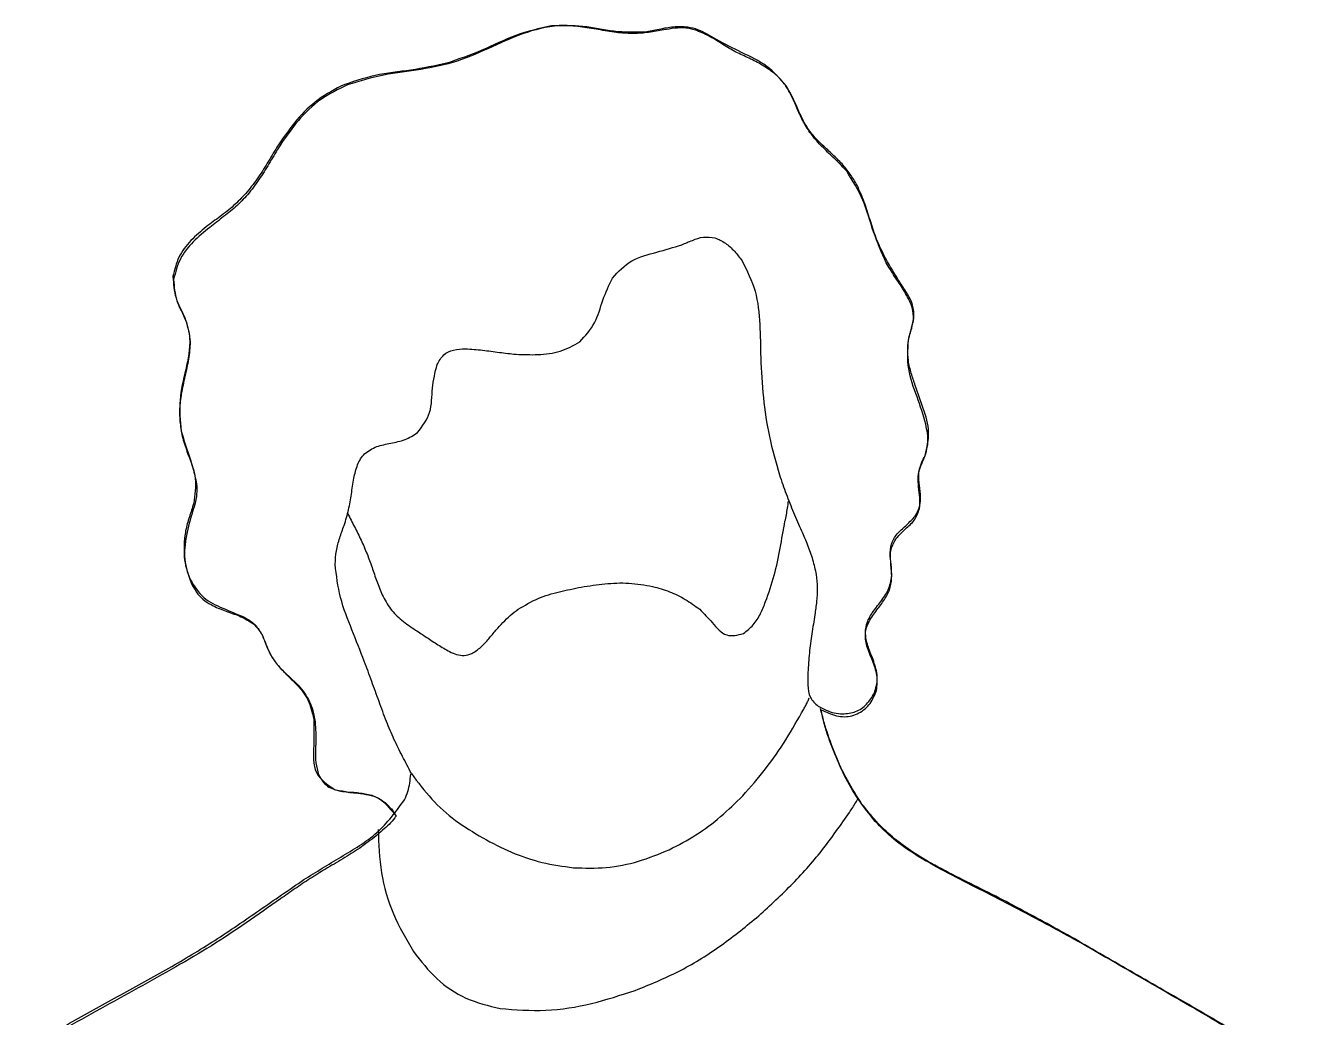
# Model space of a CAD drawing. Extents: x 58 to 141, y 6 to 204.
# Drawn here: x 63.1 to 128.9, y 152.7 to 204.3 of the extents above; entities that cross this region are included whole.
import ezdxf

# ---------------------------------------------------------------- set-up
doc = ezdxf.new("R2010")
doc.units = 0
doc.layers.get('0').update_dxf_attribs({"linetype": 'CONTINUOUS'})

msp = doc.modelspace()

# ---------------------------------------------------------------- linework, layer by layer
at = {"color": 5}
for points, knots in [([(93.902277, 203.900303), (93.589345, 203.945793), (92.960468, 204.037213), (92.01878, 204.204983), (90.730946, 204.321949), (89.107344, 203.984393), (87.326951, 203.174367), (85.539818, 202.355531), (83.616385, 201.960405), (81.679861, 201.76283), (80.436203, 201.386052), (79.817575, 201.198633)], [0, 0, 0, 0, 0.948515, 1.906162, 2.870588, 4.811156, 6.781322, 8.744086, 10.684085, 12.638115, 14.572126, 14.572126, 14.572126, 14.572126]), ([(96.243723, 204.044392), (95.983317, 203.999316), (95.467612, 203.910049), (94.683035, 203.833928), (94.163277, 203.878114), (93.902277, 203.900303)], [0, 0, 0, 0, 0.793128, 1.5707, 2.355013, 2.355013, 2.355013, 2.355013]), ([(97.972791, 204.008369), (97.782105, 204.061941), (97.405352, 204.167787), (96.815302, 204.143274), (96.434955, 204.077474), (96.243723, 204.044392)], [0, 0, 0, 0, 0.590706, 1.167101, 1.749945, 1.749945, 1.749945, 1.749945]), ([(99.990037, 202.891679), (99.766259, 203.020322), (99.319497, 203.27715), (98.677836, 203.706097), (98.206829, 203.908031), (97.972791, 204.008369)], [0, 0, 0, 0, 0.77453, 1.546311, 2.30854, 2.30854, 2.30854, 2.30854]), ([(102.007284, 201.77499), (101.797054, 201.928959), (101.379543, 202.234741), (100.683785, 202.571487), (100.220588, 202.785271), (99.990037, 202.891679)], [0, 0, 0, 0, 0.780094, 1.549256, 2.311485, 2.311485, 2.311485, 2.311485]), ([(103.015907, 200.334099), (102.9293, 200.513361), (102.757034, 200.869924), (102.4429, 201.377535), (102.15196, 201.642987), (102.007284, 201.77499)], [0, 0, 0, 0, 0.597851, 1.189165, 1.774068, 1.774068, 1.774068, 1.774068]), ([(79.817575, 201.198633), (79.334051, 200.961859), (78.374949, 200.492201), (77.204808, 199.356945), (76.596402, 198.476069), (76.287395, 198.028675)], [0, 0, 0, 0, 1.606594, 3.186779, 4.817679, 4.817679, 4.817679, 4.817679]), ([(104.060552, 198.42492), (103.916397, 198.620936), (103.629515, 199.011027), (103.302219, 199.663805), (103.111846, 200.109492), (103.015907, 200.334099)], [0, 0, 0, 0, 0.728702, 1.450186, 2.183184, 2.183184, 2.183184, 2.183184]), ([(105.753598, 196.695852), (105.573451, 196.894152), (105.210632, 197.293533), (104.603518, 197.827239), (104.240698, 198.22662), (104.060552, 198.42492)], [0, 0, 0, 0, 0.803173, 1.617609, 2.420782, 2.420782, 2.420782, 2.420782]), ([(76.287395, 198.028675), (76.121152, 197.75031), (75.788411, 197.19315), (75.28801, 196.357221), (74.897484, 195.838343), (74.702415, 195.579162)], [0, 0, 0, 0, 0.972885, 1.947274, 2.919731, 2.919731, 2.919731, 2.919731]), ([(107.806866, 191.940914), (107.574029, 192.468385), (107.106801, 193.526844), (106.685187, 195.223834), (106.063252, 196.206563), (105.753598, 196.695852)], [0, 0, 0, 0, 1.728813, 3.469153, 5.19485, 5.19485, 5.19485, 5.19485]), ([(74.702415, 195.579162), (74.499108, 195.35293), (74.092908, 194.900926), (73.370978, 194.338819), (72.890523, 193.965567), (72.649147, 193.778049)], [0, 0, 0, 0, 0.910632, 1.819408, 2.73691, 2.73691, 2.73691, 2.73691]), ([(72.649147, 193.778049), (72.356384, 193.539065), (71.775904, 193.065215), (71.051159, 192.170997), (70.867737, 191.441349), (70.77599, 191.07638)], [0, 0, 0, 0, 1.135462, 2.251352, 3.368121, 3.368121, 3.368121, 3.368121]), ([(109.103667, 189.779579), (108.979972, 190.034569), (108.733292, 190.54308), (108.240088, 191.227076), (107.950526, 191.704201), (107.806866, 191.940914)], [0, 0, 0, 0, 0.848562, 1.692239, 2.522943, 2.522943, 2.522943, 2.522943]), ([(70.77599, 191.07638), (70.802211, 190.699302), (70.854925, 189.941247), (71.477545, 188.963013), (71.586173, 188.210759), (71.640524, 187.834377)], [0, 0, 0, 0, 1.1174, 2.246352, 3.376837, 3.376837, 3.376837, 3.376837]), ([(108.959578, 187.906422), (109.014593, 188.11785), (109.120231, 188.523829), (109.282282, 189.157425), (109.164556, 189.567493), (109.103667, 189.779579)], [0, 0, 0, 0, 0.658836, 1.265078, 1.91451, 1.91451, 1.91451, 1.91451]), ([(71.640524, 187.834377), (71.61977, 187.532768), (71.577893, 186.924176), (71.348868, 186.03531), (71.231077, 185.433396), (71.172235, 185.132708)], [0, 0, 0, 0, 0.904982, 1.826082, 2.745534, 2.745534, 2.745534, 2.745534]), ([(109.896157, 182.142861), (109.930433, 182.298294), (109.99856, 182.607232), (109.957726, 183.084068), (109.799115, 183.882257), (109.415493, 184.980583), (108.874967, 186.401711), (108.931671, 187.410124), (108.959578, 187.906422)], [0, 0, 0, 0, 0.474859, 0.943834, 1.420578, 2.915984, 4.437318, 5.911664, 5.911664, 5.911664, 5.911664]), ([(71.172235, 185.132708), (71.135895, 184.87538), (71.064161, 184.367412), (71.094907, 183.589297), (71.193922, 183.084181), (71.244279, 182.827284)], [0, 0, 0, 0, 0.778508, 1.536779, 2.321559, 2.321559, 2.321559, 2.321559]), ([(71.244279, 182.827284), (71.327353, 182.564798), (71.494019, 182.038187), (71.802149, 181.265876), (71.910564, 180.721678), (71.964724, 180.449816)], [0, 0, 0, 0, 0.826079, 1.657314, 2.487109, 2.487109, 2.487109, 2.487109]), ([(109.46389, 180.84606), (109.491538, 180.995156), (109.546809, 181.293207), (109.758413, 181.702297), (109.849784, 181.994539), (109.896157, 182.142861)], [0, 0, 0, 0, 0.452403, 0.904382, 1.370184, 1.370184, 1.370184, 1.370184]), ([(71.964724, 180.449816), (71.974757, 180.269719), (71.994839, 179.909254), (71.884161, 179.376232), (71.76976, 179.035285), (71.712568, 178.864836)], [0, 0, 0, 0, 0.539041, 1.078894, 1.618588, 1.618588, 1.618588, 1.618588]), ([(109.535935, 179.153014), (109.551851, 179.342416), (109.58356, 179.719736), (109.473781, 180.279458), (109.467196, 180.656674), (109.46389, 180.84606)], [0, 0, 0, 0, 0.567419, 1.130397, 1.698041, 1.698041, 1.698041, 1.698041]), ([(108.3472, 177.64008), (108.496422, 177.797755), (108.794866, 178.113104), (109.315355, 178.531381), (109.462818, 178.946959), (109.535935, 179.153014)], [0, 0, 0, 0, 0.653777, 1.307553, 1.950508, 1.950508, 1.950508, 1.950508]), ([(71.712568, 178.864836), (71.596431, 178.452614), (71.366665, 177.637074), (71.289792, 176.339902), (71.595693, 175.549571), (71.748591, 175.154544)], [0, 0, 0, 0, 1.286268, 2.544752, 3.802354, 3.802354, 3.802354, 3.802354]), ([(108.095044, 175.7309), (108.075213, 175.953023), (108.036543, 176.386138), (108.0058, 177.064554), (108.232106, 177.446057), (108.3472, 177.64008)], [0, 0, 0, 0, 0.673307, 1.312871, 1.974756, 1.974756, 1.974756, 1.974756]), ([(107.374599, 173.96581), (107.509443, 174.140293), (107.771662, 174.479597), (108.06774, 175.074658), (108.085774, 175.508086), (108.095044, 175.7309)], [0, 0, 0, 0, 0.662405, 1.28813, 1.9501, 1.9501, 1.9501, 1.9501]), ([(71.748591, 175.154544), (71.838762, 175.006738), (72.016401, 174.715556), (72.384552, 174.352597), (72.680726, 174.19096), (72.829258, 174.109899)], [0, 0, 0, 0, 0.518411, 1.021282, 1.527181, 1.527181, 1.527181, 1.527181]), ([(72.829258, 174.109899), (73.066186, 174.004851), (73.538754, 173.795328), (74.279419, 173.581126), (74.708199, 173.307537), (74.918549, 173.17332)], [0, 0, 0, 0, 0.777506, 1.550784, 2.295454, 2.295454, 2.295454, 2.295454]), ([(106.798243, 172.020608), (106.750413, 172.262733), (106.658606, 172.727471), (106.949992, 173.402864), (107.228809, 173.772521), (107.374599, 173.96581)], [0, 0, 0, 0, 0.723527, 1.388746, 2.117787, 2.117787, 2.117787, 2.117787]), ([(74.918549, 173.17332), (75.061958, 173.022185), (75.351036, 172.71753), (75.561457, 172.120533), (75.733371, 171.741397), (75.819105, 171.552319)], [0, 0, 0, 0, 0.617866, 1.245474, 1.869839, 1.869839, 1.869839, 1.869839]), ([(107.302555, 169.715184), (107.330577, 169.978399), (107.3873, 170.511187), (107.084361, 171.268621), (106.894037, 171.768839), (106.798243, 172.020608)], [0, 0, 0, 0, 0.782108, 1.583105, 2.394803, 2.394803, 2.394803, 2.394803]), ([(75.819105, 171.552319), (75.940383, 171.362756), (76.181091, 170.986517), (76.669418, 170.527758), (77.256863, 170.00044), (77.823941, 169.290793), (78.132512, 168.295252), (78.17047, 167.39909), (78.147411, 166.610189), (78.143085, 165.952632), (78.251077, 165.530061), (78.304641, 165.320469)], [0, 0, 0, 0, 0.672513, 1.334785, 1.997315, 3.047564, 4.00865, 5.068132, 5.724625, 6.381377, 7.027688, 7.027688, 7.027688, 7.027688]), ([(104.420775, 168.706561), (104.552415, 168.64668), (104.813633, 168.527856), (105.219448, 168.386851), (105.759602, 168.30821), (106.41347, 168.491162), (107.019919, 169.00223), (107.208898, 169.478934), (107.302555, 169.715184)], [0, 0, 0, 0, 0.433763, 0.860727, 1.285685, 2.052625, 2.819008, 3.571993, 3.571993, 3.571993, 3.571993]), ([(105.069175, 166.581248), (104.977907, 166.811772), (104.795416, 167.272706), (104.579976, 167.98366), (104.473729, 168.466107), (104.420775, 168.706561)], [0, 0, 0, 0, 0.7436, 1.486826, 2.225324, 2.225324, 2.225324, 2.225324]), ([(107.23051, 162.906978), (106.932727, 163.27895), (106.337216, 164.022822), (105.617077, 165.262886), (105.251749, 166.141939), (105.069175, 166.581248)], [0, 0, 0, 0, 1.428115, 2.85596, 4.282391, 4.282391, 4.282391, 4.282391]), ([(78.304641, 165.320469), (78.439259, 165.102575), (78.708563, 164.666675), (79.472767, 164.459524), (79.965066, 164.409279), (80.21382, 164.38389)], [0, 0, 0, 0, 0.741346, 1.483067, 2.240658, 2.240658, 2.240658, 2.240658]), ([(80.21382, 164.38389), (80.400818, 164.361951), (80.765958, 164.31911), (81.316193, 164.20428), (81.61308, 163.988421), (81.762777, 163.879579)], [0, 0, 0, 0, 0.566628, 1.106421, 1.655415, 1.655415, 1.655415, 1.655415]), ([(81.762777, 163.879579), (81.796687, 163.853053), (81.865896, 163.798913), (81.953968, 163.694519), (82.043377, 163.598057), (82.134625, 163.506869), (82.214738, 163.414847), (82.249949, 163.339768), (82.267089, 163.303223)], [0, 0, 0, 0, 0.1288, 0.262881, 0.408274, 0.523383, 0.650485, 0.771033, 0.771033, 0.771033, 0.771033]), ([(82.267089, 163.303223), (82.287311, 163.278245), (82.319671, 163.238275), (82.319671, 163.152038), (82.287311, 163.112067), (82.267089, 163.087089)], [0, 0, 0, 0, 0.093353, 0.149388, 0.24274, 0.24274, 0.24274, 0.24274]), ([(82.267089, 163.087089), (82.173047, 162.970881), (81.982712, 162.735685), (81.636764, 162.443907), (81.407689, 162.247546), (81.294488, 162.150511)], [0, 0, 0, 0, 0.447444, 0.905597, 1.353184, 1.353184, 1.353184, 1.353184]), ([(115.227451, 158.043974), (114.697113, 158.324975), (113.637585, 158.88637), (112.027922, 159.689913), (110.563795, 160.445699), (109.272115, 161.191015), (108.169476, 161.956549), (107.543944, 162.589718), (107.23051, 162.906978)], [0, 0, 0, 0, 1.800447, 3.596999, 5.397447, 6.741746, 8.071363, 9.406671, 9.406671, 9.406671, 9.406671]), ([(81.294488, 162.150511), (81.014817, 161.93452), (80.4593, 161.505493), (79.563601, 160.955248), (78.964541, 160.599436), (78.664863, 160.421443)], [0, 0, 0, 0, 1.059329, 2.104172, 3.150046, 3.150046, 3.150046, 3.150046]), ([(78.664863, 160.421443), (78.399935, 160.26014), (77.867069, 159.935702), (77.089489, 159.414083), (75.987792, 158.635132), (74.552519, 157.621278), (72.749289, 156.425715), (71.50458, 155.702733), (70.884057, 155.342305)], [0, 0, 0, 0, 0.930414, 1.871397, 2.808194, 4.978206, 7.143305, 9.295705, 9.295705, 9.295705, 9.295705]), ([(119.514099, 155.666505), (119.043244, 155.940411), (118.100924, 156.488579), (116.670538, 157.278964), (115.708044, 157.789201), (115.227451, 158.043974)], [0, 0, 0, 0, 1.634147, 3.270416, 4.902248, 4.902248, 4.902248, 4.902248]), ([(70.884057, 155.342305), (70.233509, 154.974564), (68.932645, 154.239213), (66.963841, 153.167372), (65.662976, 152.43202), (65.012429, 152.06428)], [0, 0, 0, 0, 2.241843, 4.482895, 6.724738, 6.724738, 6.724738, 6.724738]), ([(124.377103, 152.856769), (123.836769, 153.168962), (122.756102, 153.793348), (121.1351, 154.729927), (120.054433, 155.354312), (119.514099, 155.666505)], [0, 0, 0, 0, 1.872118, 3.744236, 5.616353, 5.616353, 5.616353, 5.616353]), ([(128.879885, 150.083056), (128.3855, 150.402491), (127.397682, 151.040746), (125.890317, 151.955361), (124.881371, 152.556381), (124.377103, 152.856769)], [0, 0, 0, 0, 1.765728, 3.528054, 5.288949, 5.288949, 5.288949, 5.288949])]:
    msp.add_open_spline(points, degree=3, knots=knots, dxfattribs=at)
at = {"color": 6}
for points, knots in [([(90.408118, 204.260525), (89.785266, 204.116898), (88.53072, 203.827606), (86.803158, 202.944514), (85.580375, 202.525105), (84.968758, 202.315323)], [0, 0, 0, 0, 1.910244, 3.847606, 5.786402, 5.786402, 5.786402, 5.786402]), ([(95.271122, 203.936325), (94.731362, 203.924775), (93.645424, 203.901538), (92.049952, 204.296937), (90.955934, 204.272674), (90.408118, 204.260525)], [0, 0, 0, 0, 1.613399, 3.245986, 4.883393, 4.883393, 4.883393, 4.883393]), ([(97.504502, 204.188481), (97.251997, 204.201646), (96.746396, 204.228009), (96.006298, 204.070975), (95.514761, 203.980948), (95.271122, 203.936325)], [0, 0, 0, 0, 0.755163, 1.512091, 2.256012, 2.256012, 2.256012, 2.256012]), ([(98.981414, 203.54008), (98.825756, 203.63527), (98.516862, 203.82417), (98.032137, 204.074526), (97.68006, 204.150565), (97.504502, 204.188481)], [0, 0, 0, 0, 0.547995, 1.087465, 1.623997, 1.623997, 1.623997, 1.623997]), ([(102.619662, 201.126589), (102.299472, 201.496), (101.650051, 202.245252), (100.288448, 202.861682), (99.415206, 203.314926), (98.981414, 203.54008)], [0, 0, 0, 0, 1.449051, 2.939019, 4.409797, 4.409797, 4.409797, 4.409797]), ([(84.968758, 202.315323), (84.350826, 202.184302), (83.118944, 201.923104), (81.233151, 201.751482), (80.048079, 201.334462), (79.457353, 201.126589)], [0, 0, 0, 0, 1.894933, 3.777653, 5.648902, 5.648902, 5.648902, 5.648902]), ([(79.457353, 201.126589), (79.000528, 200.871268), (78.098429, 200.367081), (77.016255, 199.233067), (76.436571, 198.385447), (76.143306, 197.956631)], [0, 0, 0, 0, 1.562132, 3.084767, 4.643799, 4.643799, 4.643799, 4.643799]), ([(103.592263, 199.145365), (103.481002, 199.36576), (103.258915, 199.805689), (102.984162, 200.490071), (102.740748, 200.915139), (102.619662, 201.126589)], [0, 0, 0, 0, 0.740487, 1.478085, 2.208202, 2.208202, 2.208202, 2.208202]), ([(105.033153, 197.560386), (104.85448, 197.725606), (104.501348, 198.052149), (103.989487, 198.557409), (103.724154, 198.950146), (103.592263, 199.145365)], [0, 0, 0, 0, 0.730597, 1.443961, 2.149028, 2.149028, 2.149028, 2.149028]), ([(76.143306, 197.956631), (75.977055, 197.678507), (75.644716, 197.122531), (75.137649, 196.29297), (74.727136, 195.792738), (74.522304, 195.54314)], [0, 0, 0, 0, 0.972426, 1.943907, 2.911378, 2.911378, 2.911378, 2.911378]), ([(106.293932, 195.975407), (106.179371, 196.171802), (105.9517, 196.562103), (105.519417, 197.088214), (105.195846, 197.402407), (105.033153, 197.560386)], [0, 0, 0, 0, 0.681227, 1.353824, 2.034015, 2.034015, 2.034015, 2.034015]), ([(74.522304, 195.54314), (74.318397, 195.32624), (73.909328, 194.891106), (73.19322, 194.3475), (72.710822, 193.99217), (72.469036, 193.814072)], [0, 0, 0, 0, 0.89151, 1.788501, 2.689876, 2.689876, 2.689876, 2.689876]), ([(107.266533, 193.273738), (107.164896, 193.576001), (106.961624, 194.180528), (106.684783, 195.098841), (106.424343, 195.682933), (106.293932, 195.975407)], [0, 0, 0, 0, 0.956867, 1.913734, 2.87341, 2.87341, 2.87341, 2.87341]), ([(72.469036, 193.814072), (72.197083, 193.583625), (71.654341, 193.12372), (70.982561, 192.263443), (70.820562, 191.566968), (70.739968, 191.220469)], [0, 0, 0, 0, 1.071019, 2.13745, 3.193284, 3.193284, 3.193284, 3.193284]), ([(93.578076, 191.148425), (93.890945, 191.482283), (94.525444, 192.159347), (95.888982, 192.47681), (96.753005, 192.744907), (97.180302, 192.877493)], [0, 0, 0, 0, 1.342186, 2.721953, 4.071923, 4.071923, 4.071923, 4.071923]), ([(97.180302, 192.877493), (97.362905, 192.955285), (97.728575, 193.111067), (98.305134, 193.321562), (98.707763, 193.265691), (98.90937, 193.237715)], [0, 0, 0, 0, 0.598113, 1.197743, 1.799115, 1.799115, 1.799115, 1.799115]), ([(98.90937, 193.237715), (99.095681, 193.155471), (99.475181, 192.987948), (99.932076, 192.550185), (100.186666, 192.216291), (100.314238, 192.048981)], [0, 0, 0, 0, 0.60682, 1.236036, 1.867996, 1.867996, 1.867996, 1.867996]), ([(108.491289, 190.968314), (108.338427, 191.217185), (108.034972, 191.711231), (107.608462, 192.472415), (107.380988, 193.005509), (107.266533, 193.273738)], [0, 0, 0, 0, 0.876333, 1.739652, 2.613935, 2.613935, 2.613935, 2.613935]), ([(100.314238, 192.048981), (100.573952, 191.53012), (101.095667, 190.487829), (101.25643, 188.73663), (101.276719, 187.581854), (101.286838, 187.005866)], [0, 0, 0, 0, 1.725736, 3.466673, 5.199191, 5.199191, 5.199191, 5.199191]), ([(70.739968, 191.220469), (70.765094, 190.843992), (70.815397, 190.090268), (71.399042, 189.118461), (71.71458, 187.842421), (71.417378, 186.394119), (71.01498, 184.813329), (71.119753, 183.730105), (71.172235, 183.187507)], [0, 0, 0, 0, 1.114903, 2.232084, 3.341398, 4.973382, 6.58842, 8.209353, 8.209353, 8.209353, 8.209353]), ([(91.88503, 187.834377), (92.16844, 188.144155), (92.741408, 188.770431), (93.042139, 190.015042), (93.400206, 190.772271), (93.578076, 191.148425)], [0, 0, 0, 0, 1.239056, 2.504989, 3.754576, 3.754576, 3.754576, 3.754576]), ([(109.247756, 189.059134), (109.244239, 189.293168), (109.237144, 189.765248), (108.874515, 190.383649), (108.61906, 190.77338), (108.491289, 190.968314)], [0, 0, 0, 0, 0.690452, 1.392744, 2.095522, 2.095522, 2.095522, 2.095522]), ([(108.923556, 187.510177), (108.939219, 187.685512), (108.970504, 188.035721), (109.144411, 188.537871), (109.213098, 188.88432), (109.247756, 189.059134)], [0, 0, 0, 0, 0.526074, 1.050767, 1.585179, 1.585179, 1.585179, 1.585179]), ([(88.570983, 187.185977), (88.949698, 187.1713), (89.716848, 187.141569), (90.879343, 187.268563), (91.553565, 187.64789), (91.88503, 187.834377)], [0, 0, 0, 0, 1.139483, 2.308208, 3.438431, 3.438431, 3.438431, 3.438431]), ([(84.464446, 186.645643), (84.564604, 186.829831), (84.758015, 187.185509), (85.338785, 187.445555), (85.73516, 187.464368), (85.941359, 187.474155)], [0, 0, 0, 0, 0.613274, 1.184272, 1.80337, 1.80337, 1.80337, 1.80337]), ([(85.941359, 187.474155), (86.238428, 187.453306), (86.828693, 187.411881), (87.701069, 187.27848), (88.282105, 187.216695), (88.570983, 187.185977)], [0, 0, 0, 0, 0.893014, 1.774387, 2.645866, 2.645866, 2.645866, 2.645866]), ([(101.286838, 187.005866), (101.323024, 186.316307), (101.395019, 184.944338), (101.690325, 182.898075), (102.069352, 181.579425), (102.259439, 180.918105)], [0, 0, 0, 0, 2.071353, 4.121238, 6.183568, 6.183568, 6.183568, 6.183568]), ([(109.319801, 185.564976), (109.248208, 185.774703), (109.104146, 186.196728), (108.937532, 186.845392), (108.928177, 187.29036), (108.923556, 187.510177)], [0, 0, 0, 0, 0.665343, 1.338839, 1.996384, 1.996384, 1.996384, 1.996384]), ([(83.455823, 183.115462), (83.706794, 183.451473), (84.218369, 184.136392), (84.168091, 185.432675), (84.366344, 186.244116), (84.464446, 186.645643)], [0, 0, 0, 0, 1.221392, 2.48967, 3.731999, 3.731999, 3.731999, 3.731999]), ([(109.824113, 181.926728), (109.925304, 182.332528), (110.130433, 183.155146), (109.733245, 184.381257), (109.457499, 185.170738), (109.319801, 185.564976)], [0, 0, 0, 0, 1.230094, 2.493586, 3.753862, 3.753862, 3.753862, 3.753862]), ([(71.172235, 183.187507), (71.294886, 182.775829), (71.538182, 181.959209), (71.999508, 180.731211), (71.880459, 179.872635), (71.820635, 179.441192)], [0, 0, 0, 0, 1.293803, 2.566441, 3.851921, 3.851921, 3.851921, 3.851921]), ([(81.33051, 182.395017), (81.571545, 182.454946), (82.059855, 182.576356), (82.814449, 182.702543), (83.243672, 182.978879), (83.455823, 183.115462)], [0, 0, 0, 0, 0.746901, 1.51314, 2.262012, 2.262012, 2.262012, 2.262012]), ([(80.141776, 180.737994), (80.193842, 180.975099), (80.293984, 181.431134), (80.672545, 182.073788), (81.104404, 182.284629), (81.33051, 182.395017)], [0, 0, 0, 0, 0.728656, 1.401454, 2.140805, 2.140805, 2.140805, 2.140805]), ([(109.499912, 180.665949), (109.49809, 180.818703), (109.494606, 181.110816), (109.630466, 181.534949), (109.757948, 181.792866), (109.824113, 181.926728)], [0, 0, 0, 0, 0.455388, 0.870844, 1.319141, 1.319141, 1.319141, 1.319141]), ([(79.637464, 178.28848), (79.719481, 178.56005), (79.881038, 179.094994), (80.010982, 179.92087), (80.098087, 180.465048), (80.141776, 180.737994)], [0, 0, 0, 0, 0.849991, 1.674328, 2.503869, 2.503869, 2.503869, 2.503869]), ([(102.259439, 180.918105), (102.371823, 180.587375), (102.59569, 179.928566), (102.990421, 178.959149), (103.271023, 178.321173), (103.412151, 178.000302)], [0, 0, 0, 0, 1.047701, 2.087, 3.138638, 3.138638, 3.138638, 3.138638]), ([(109.355823, 178.828814), (109.449263, 179.023955), (109.633838, 179.409423), (109.566415, 180.050213), (109.522121, 180.460321), (109.499912, 180.665949)], [0, 0, 0, 0, 0.636164, 1.256639, 1.880598, 1.880598, 1.880598, 1.880598]), ([(71.820635, 179.441192), (71.744922, 179.204009), (71.594416, 178.732524), (71.370832, 178.020671), (71.334514, 177.527073), (71.316324, 177.279857)], [0, 0, 0, 0, 0.747671, 1.48626, 2.227345, 2.227345, 2.227345, 2.227345]), ([(102.547617, 178.504614), (102.571756, 178.616114), (102.621032, 178.843734), (102.685052, 179.191626), (102.713431, 179.429444), (102.727729, 179.549259)], [0, 0, 0, 0, 0.342258, 0.6987, 1.060613, 1.060613, 1.060613, 1.060613]), ([(79.817575, 178.900859), (79.937459, 178.672658), (80.177211, 178.216285), (80.524412, 177.524498), (80.725557, 177.049319), (80.826199, 176.811568)], [0, 0, 0, 0, 0.773374, 1.546652, 2.320978, 2.320978, 2.320978, 2.320978]), ([(101.538994, 174.326032), (101.698533, 174.780136), (102.01794, 175.689286), (102.296968, 177.100072), (102.464589, 178.039354), (102.547617, 178.504614)], [0, 0, 0, 0, 1.442088, 2.887165, 4.305529, 4.305529, 4.305529, 4.305529]), ([(108.095044, 175.658856), (108.088554, 175.857538), (108.075389, 176.260571), (107.986345, 176.859344), (108.084442, 177.481834), (108.466822, 177.980435), (108.94616, 178.364865), (109.219279, 178.674176), (109.355823, 178.828814)], [0, 0, 0, 0, 0.595825, 1.208651, 1.814395, 2.423625, 3.04109, 3.658417, 3.658417, 3.658417, 3.658417]), ([(79.169175, 176.271234), (79.18276, 176.505493), (79.209661, 176.969378), (79.394504, 177.642423), (79.556344, 178.072774), (79.637464, 178.28848)], [0, 0, 0, 0, 0.702148, 1.39041, 2.082076, 2.082076, 2.082076, 2.082076]), ([(103.412151, 178.000302), (103.517693, 177.757369), (103.72948, 177.26988), (103.996838, 176.514847), (104.11129, 175.992529), (104.168619, 175.7309)], [0, 0, 0, 0, 0.79465, 1.594604, 2.397436, 2.397436, 2.397436, 2.397436]), ([(71.316324, 177.279857), (71.314071, 177.073276), (71.309562, 176.659661), (71.414865, 176.04786), (71.565884, 175.666989), (71.640524, 175.478745)], [0, 0, 0, 0, 0.619166, 1.239692, 1.8461, 1.8461, 1.8461, 1.8461]), ([(80.826199, 176.811568), (80.915937, 176.578133), (81.096574, 176.108244), (81.320991, 175.385183), (81.519499, 174.919129), (81.618688, 174.686255)], [0, 0, 0, 0, 0.750154, 1.510011, 2.26887, 2.26887, 2.26887, 2.26887]), ([(80.68211, 171.228119), (80.469786, 171.770323), (80.039884, 172.868155), (79.37702, 174.51382), (79.237852, 175.690536), (79.169175, 176.271234)], [0, 0, 0, 0, 1.749121, 3.541545, 5.287898, 5.287898, 5.287898, 5.287898]), ([(104.168619, 175.7309), (104.192932, 175.499864), (104.241795, 175.03553), (104.196495, 174.33492), (104.129834, 173.872388), (104.096574, 173.64161)], [0, 0, 0, 0, 0.695811, 1.398435, 2.098104, 2.098104, 2.098104, 2.098104]), ([(71.640524, 175.478745), (71.847473, 175.136423), (72.253712, 174.464446), (73.347865, 173.974734), (74.053539, 173.682775), (74.414237, 173.533543)], [0, 0, 0, 0, 1.171124, 2.298913, 3.478107, 3.478107, 3.478107, 3.478107]), ([(88.67905, 173.929788), (89.016863, 174.130044), (89.691241, 174.529817), (90.820547, 174.854495), (91.579686, 175.00679), (91.957075, 175.0825)], [0, 0, 0, 0, 1.173513, 2.342696, 3.498521, 3.498521, 3.498521, 3.498521]), ([(91.957075, 175.0825), (92.36721, 175.146631), (93.186453, 175.274733), (94.437798, 175.329511), (95.257207, 175.188904), (95.667367, 175.118522)], [0, 0, 0, 0, 1.245673, 2.488222, 3.733534, 3.733534, 3.733534, 3.733534]), ([(95.667367, 175.118522), (95.961952, 175.034847), (96.548629, 174.868207), (97.378058, 174.468507), (97.870175, 174.109675), (98.11688, 173.929788)], [0, 0, 0, 0, 0.917746, 1.827721, 2.742495, 2.742495, 2.742495, 2.742495]), ([(106.90631, 171.876519), (106.837898, 172.091657), (106.706955, 172.503438), (106.75192, 173.176882), (107.081457, 173.783818), (107.532161, 174.326563), (107.966257, 174.93266), (108.051783, 175.41492), (108.095044, 175.658856)], [0, 0, 0, 0, 0.673374, 1.288861, 1.96252, 2.702713, 3.419717, 4.153607, 4.153607, 4.153607, 4.153607]), ([(81.618688, 174.686255), (81.7502, 174.433294), (82.009069, 173.935363), (82.62859, 173.330437), (83.102242, 173.013436), (83.347756, 172.84912)], [0, 0, 0, 0, 0.850495, 1.67412, 2.560475, 2.560475, 2.560475, 2.560475]), ([(87.526338, 172.84912), (87.646347, 172.98065), (87.885015, 173.242232), (88.257558, 173.618198), (88.539216, 173.826415), (88.67905, 173.929788)], [0, 0, 0, 0, 0.534363, 1.062716, 1.58366, 1.58366, 1.58366, 1.58366]), ([(98.11688, 173.929788), (98.33321, 173.707703), (98.772875, 173.256342), (99.430778, 172.429194), (100.080923, 172.592369), (100.386282, 172.669009)], [0, 0, 0, 0, 0.953304, 1.937476, 2.809107, 2.809107, 2.809107, 2.809107]), ([(100.386282, 172.669009), (100.564934, 172.811185), (100.925893, 173.098446), (101.28802, 173.692104), (101.456058, 174.116545), (101.538994, 174.326032)], [0, 0, 0, 0, 0.68029, 1.374503, 2.051062, 2.051062, 2.051062, 2.051062]), ([(74.414237, 173.533543), (74.594461, 173.432343), (74.940559, 173.238001), (75.313819, 172.754083), (75.456867, 172.389483), (75.530927, 172.200719)], [0, 0, 0, 0, 0.614631, 1.18033, 1.787619, 1.787619, 1.787619, 1.787619]), ([(104.096574, 173.64161), (104.046416, 173.313948), (103.945413, 172.654147), (103.799866, 171.659757), (103.757538, 170.987994), (103.736352, 170.651763)], [0, 0, 0, 0, 0.994563, 2.002714, 3.012971, 3.012971, 3.012971, 3.012971]), ([(83.347756, 172.84912), (83.540841, 172.724093), (83.930112, 172.472032), (84.50509, 172.078364), (84.910583, 171.847559), (85.112847, 171.73243)], [0, 0, 0, 0, 0.690132, 1.391348, 2.089237, 2.089237, 2.089237, 2.089237]), ([(86.265559, 171.624363), (86.428333, 171.72869), (86.761198, 171.942032), (87.151213, 172.390605), (87.402319, 172.697531), (87.526338, 172.84912)], [0, 0, 0, 0, 0.577104, 1.180145, 1.76863, 1.76863, 1.76863, 1.76863]), ([(75.530927, 172.200719), (75.60376, 172.020503), (75.745572, 171.669603), (76.045387, 171.179868), (76.531621, 170.639573), (77.164919, 170.049702), (77.830368, 169.243279), (77.977583, 168.577178), (78.052485, 168.238272)], [0, 0, 0, 0, 0.582501, 1.134193, 1.712167, 2.754635, 3.745947, 4.772746, 4.772746, 4.772746, 4.772746]), ([(107.194488, 169.571095), (107.269145, 169.831087), (107.417081, 170.346276), (107.198072, 171.136601), (107.004682, 171.627045), (106.90631, 171.876519)], [0, 0, 0, 0, 0.795968, 1.577256, 2.386121, 2.386121, 2.386121, 2.386121]), ([(81.834822, 168.094183), (81.705067, 168.44211), (81.44588, 169.137104), (81.071051, 170.185198), (80.811864, 170.880192), (80.68211, 171.228119)], [0, 0, 0, 0, 1.113993, 2.225231, 3.339223, 3.339223, 3.339223, 3.339223]), ([(85.112847, 171.73243), (85.234093, 171.677722), (85.473859, 171.569534), (85.879094, 171.500697), (86.135117, 171.582623), (86.265559, 171.624363)], [0, 0, 0, 0, 0.399368, 0.789757, 1.195255, 1.195255, 1.195255, 1.195255]), ([(103.736352, 170.651763), (103.734013, 170.434957), (103.729349, 170.00271), (103.787049, 169.322561), (104.116202, 169.02954), (104.276686, 168.886672)], [0, 0, 0, 0, 0.657752, 1.311366, 1.933264, 1.933264, 1.933264, 1.933264]), ([(103.520218, 168.742583), (103.556401, 168.805397), (103.629319, 168.931982), (103.725778, 169.124315), (103.781467, 169.255501), (103.808396, 169.318939)], [0, 0, 0, 0, 0.217447, 0.438209, 0.64493, 0.64493, 0.64493, 0.64493]), ([(105.537464, 168.490427), (105.769359, 168.510474), (106.231643, 168.550437), (106.824821, 168.972385), (107.069768, 169.369099), (107.194488, 169.571095)], [0, 0, 0, 0, 0.688306, 1.372145, 2.081541, 2.081541, 2.081541, 2.081541]), ([(100.35026, 164.239801), (100.756498, 164.698576), (101.570227, 165.61754), (102.618694, 167.136064), (103.219786, 168.207213), (103.520218, 168.742583)], [0, 0, 0, 0, 1.837104, 3.679879, 5.521251, 5.521251, 5.521251, 5.521251]), ([(104.276686, 168.886672), (104.410797, 168.817569), (104.677091, 168.680357), (105.098832, 168.526675), (105.392585, 168.5024), (105.537464, 168.490427)], [0, 0, 0, 0, 0.452879, 0.89925, 1.333641, 1.333641, 1.333641, 1.333641]), ([(104.67293, 167.73396), (104.639405, 167.850753), (104.57326, 168.08119), (104.484422, 168.431376), (104.418277, 168.661812), (104.384752, 168.778605)], [0, 0, 0, 0, 0.364508, 0.719186, 1.083694, 1.083694, 1.083694, 1.083694]), ([(78.052485, 168.238272), (78.060129, 167.785943), (78.075589, 166.871042), (77.961278, 165.369914), (78.755333, 164.823833), (79.133153, 164.564002)], [0, 0, 0, 0, 1.384856, 2.801075, 4.086585, 4.086585, 4.086585, 4.086585]), ([(83.131623, 165.392514), (82.976243, 165.689667), (82.66716, 166.280767), (82.215087, 167.1728), (81.96165, 167.786877), (81.834822, 168.094183)], [0, 0, 0, 0, 1.006087, 2.001319, 2.998288, 2.998288, 2.998288, 2.998288]), ([(106.546087, 163.807534), (106.283933, 164.216089), (105.758541, 165.034887), (105.144423, 166.359332), (104.829656, 167.27703), (104.67293, 167.73396)], [0, 0, 0, 0, 1.455018, 2.91605, 4.364911, 4.364911, 4.364911, 4.364911]), ([(82.7714, 164.023668), (82.83386, 164.166467), (82.956946, 164.44787), (83.052663, 164.900581), (83.081207, 165.203663), (83.0956, 165.356491)], [0, 0, 0, 0, 0.466509, 0.91931, 1.379874, 1.379874, 1.379874, 1.379874]), ([(83.131623, 165.392514), (83.469666, 164.93843), (84.138481, 164.040029), (85.402087, 162.909655), (86.359147, 162.333216), (86.841915, 162.042444)], [0, 0, 0, 0, 1.695429, 3.354397, 5.043009, 5.043009, 5.043009, 5.043009]), ([(79.133153, 164.564002), (79.354675, 164.51939), (79.800784, 164.429548), (80.485176, 164.402857), (80.929182, 164.294025), (81.150399, 164.239801)], [0, 0, 0, 0, 0.677102, 1.363571, 2.0452, 2.0452, 2.0452, 2.0452]), ([(77.548173, 159.881109), (78.182438, 160.27317), (79.457404, 161.061272), (81.431466, 162.200835), (82.327655, 163.420001), (82.7714, 164.023668)], [0, 0, 0, 0, 2.243748, 4.510265, 6.733211, 6.733211, 6.733211, 6.733211]), ([(81.150399, 164.239801), (81.30449, 164.164033), (81.612401, 164.012628), (81.962481, 163.624249), (82.188248, 163.363725), (82.303111, 163.231178)], [0, 0, 0, 0, 0.510346, 1.019792, 1.547424, 1.547424, 1.547424, 1.547424]), ([(96.531901, 161.430066), (97.002284, 161.677077), (97.942148, 162.170627), (99.224502, 163.121773), (99.975456, 163.86757), (100.35026, 164.239801)], [0, 0, 0, 0, 1.592343, 3.181631, 4.765237, 4.765237, 4.765237, 4.765237]), ([(105.897687, 163.375267), (105.955066, 163.458737), (106.068193, 163.623306), (106.220715, 163.877936), (106.317781, 164.047529), (106.365976, 164.131735)], [0, 0, 0, 0, 0.303796, 0.598961, 0.890046, 0.890046, 0.890046, 0.890046]), ([(101.070705, 157.899885), (101.671206, 158.445473), (102.874426, 159.538664), (104.501899, 161.366702), (105.432209, 162.705435), (105.897687, 163.375267)], [0, 0, 0, 0, 2.433177, 4.87534, 7.320903, 7.320903, 7.320903, 7.320903]), ([(113.498382, 159.016575), (113.000553, 159.264383), (112.001656, 159.761611), (110.503713, 160.515226), (109.194111, 161.275331), (108.119547, 162.082649), (107.267881, 162.88921), (106.786249, 163.501982), (106.546087, 163.807534)], [0, 0, 0, 0, 1.668244, 3.347342, 5.031127, 6.201725, 7.372751, 8.537422, 8.537422, 8.537422, 8.537422]), ([(81.402555, 162.474711), (81.432949, 161.726091), (81.493397, 160.237226), (82.111757, 158.061905), (82.862963, 156.778445), (83.23969, 156.134794)], [0, 0, 0, 0, 2.24329, 4.461479, 6.692984, 6.692984, 6.692984, 6.692984]), ([(86.841915, 162.042444), (87.334188, 161.783453), (88.319386, 161.265128), (89.908328, 160.723616), (91.01068, 160.570101), (91.56083, 160.493487)], [0, 0, 0, 0, 1.66767, 3.337542, 5.001211, 5.001211, 5.001211, 5.001211]), ([(91.56083, 160.493487), (92.127557, 160.478814), (93.263266, 160.449409), (94.95042, 160.783474), (96.00432, 161.214363), (96.531901, 161.430066)], [0, 0, 0, 0, 1.697151, 3.401054, 5.109044, 5.109044, 5.109044, 5.109044]), ([(70.523834, 155.27026), (71.326384, 155.744627), (72.931423, 156.693324), (75.234857, 158.290545), (76.775417, 159.349786), (77.548173, 159.881109)], [0, 0, 0, 0, 2.795824, 5.591434, 8.405079, 8.405079, 8.405079, 8.405079]), ([(117.749008, 156.711151), (117.280887, 156.972865), (116.344843, 157.496184), (114.926826, 158.262783), (113.975546, 158.764775), (113.498382, 159.016575)], [0, 0, 0, 0, 1.608925, 3.217167, 4.835741, 4.835741, 4.835741, 4.835741]), ([(94.766811, 154.117548), (95.523856, 154.427243), (97.041778, 155.0482), (99.152148, 156.341578), (100.430256, 157.379694), (101.070705, 157.899885)], [0, 0, 0, 0, 2.450947, 4.914298, 7.38843, 7.38843, 7.38843, 7.38843]), ([(122.431901, 154.009482), (121.91269, 154.310051), (120.872268, 154.912347), (119.308642, 155.808285), (118.268219, 156.410581), (117.749008, 156.711151)], [0, 0, 0, 0, 1.799802, 3.60654, 5.406342, 5.406342, 5.406342, 5.406342]), ([(83.23969, 156.134794), (83.623355, 155.643711), (84.379397, 154.675992), (85.940991, 153.611096), (87.136816, 153.325578), (87.742471, 153.18097)], [0, 0, 0, 0, 1.863912, 3.672985, 5.529525, 5.529525, 5.529525, 5.529525]), ([(63.067228, 151.019634), (63.880672, 151.519967), (65.506839, 152.520188), (68.023593, 153.883308), (69.690797, 154.808152), (70.523834, 155.27026)], [0, 0, 0, 0, 2.864429, 5.72631, 8.584311, 8.584311, 8.584311, 8.584311]), ([(87.742471, 153.18097), (88.534178, 153.117692), (90.125773, 152.990482), (92.499087, 153.383646), (94.013492, 153.873752), (94.766811, 154.117548)], [0, 0, 0, 0, 2.375303, 4.775154, 7.150511, 7.150511, 7.150511, 7.150511]), ([(126.178216, 151.812124), (125.767276, 152.062184), (124.943803, 152.563274), (123.691211, 153.28945), (122.851953, 153.76931), (122.431901, 154.009482)], [0, 0, 0, 0, 1.443086, 2.89177, 4.343378, 4.343378, 4.343378, 4.343378])]:
    msp.add_open_spline(points, degree=3, knots=knots, dxfattribs=at)

doc.saveas('drawing.dxf')
